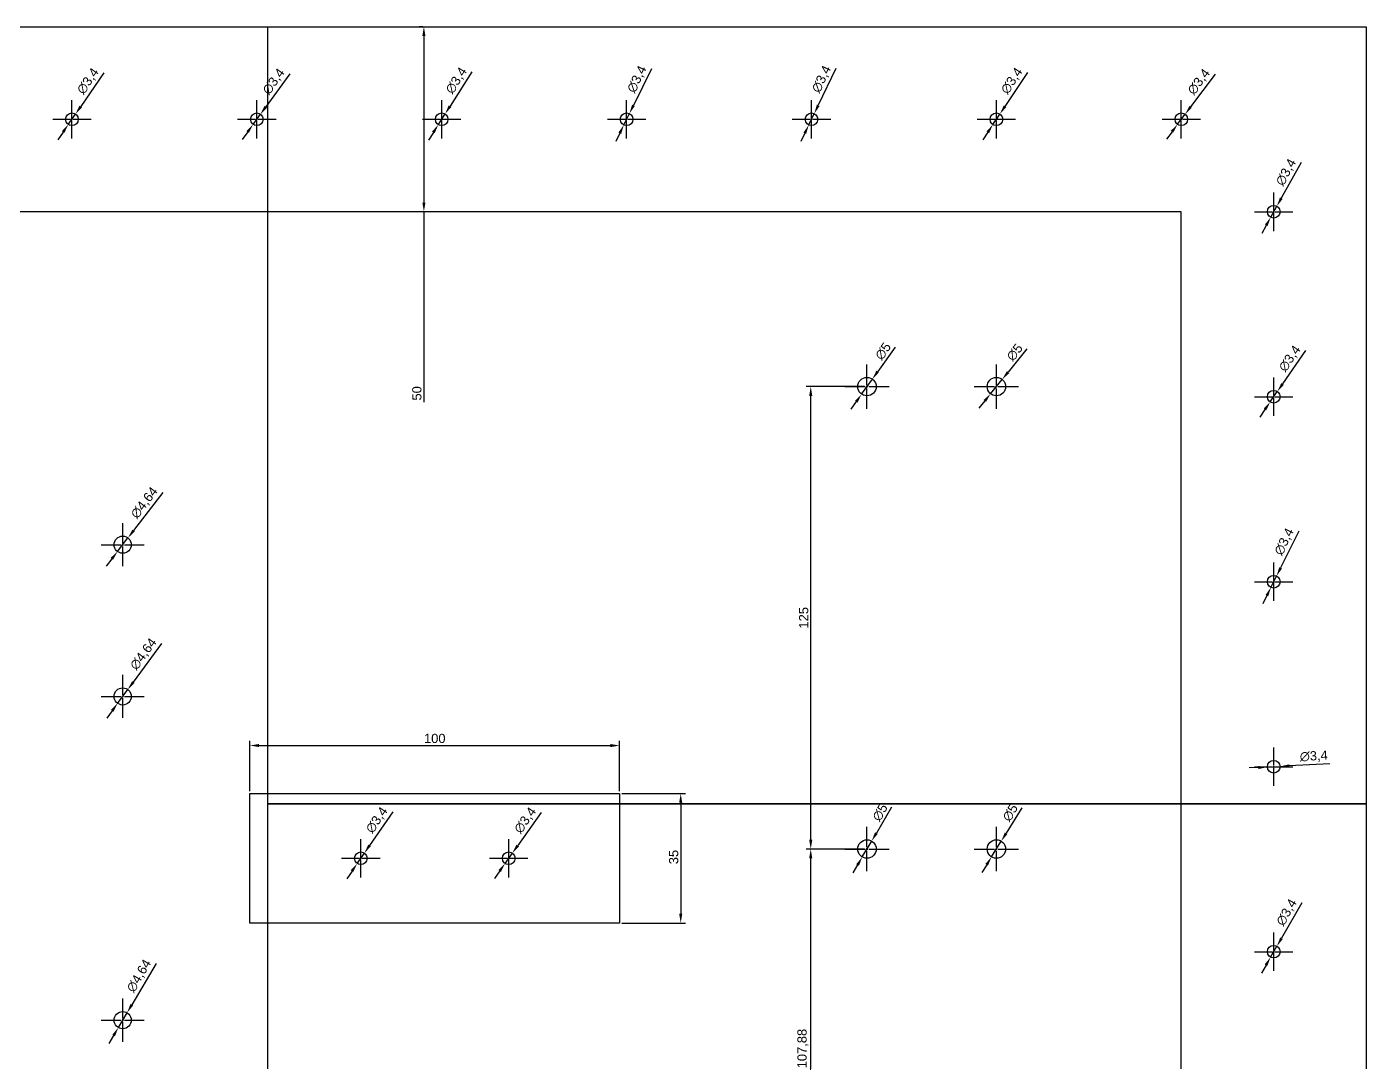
# Model space of a CAD drawing. Header units: millimetres. Extents: x 128 to 1356, y 141 to 981.
# Drawn here: x 465.8 to 828, y 700.7 to 980.5 of the extents above; entities that cross this region are included whole.
import ezdxf

# ---------------------------------------------------------------- set-up
doc = ezdxf.new("R2010")
doc.units = ezdxf.units.MM
doc.linetypes.add('CENTER2', pattern=[28.575, 19.05, -3.175, 3.175, -3.175])
doc.styles.get("Standard").update_dxf_attribs({"font": 'arial.ttf'})
doc.dimstyles.new('ISO-25', dxfattribs={"dimtxt": 2.5, "dimasz": 2.5, "dimexe": 1.25, "dimexo": 0.625, "dimtad": 1, "dimtxsty": 'Standard', "dimcen": 2.5, "dimadec": 0, "dimazin": 0, "dimtfac": 1, "dimtmove": 0, "dimatfit": 3, "dimfxl": 1, "dimarcsym": 0})

# ---------------------------------------------------------------- blocks, each defined once
blk = doc.blocks.new('*D11')
at = {"color": 0, "lineweight": -2, "transparency": 16777216}
for p, q in [((526.09, 773.91), (526.09, 787.51)), ((528.59, 786.26), (623.59, 786.26)), ((626.09, 773.91), (626.09, 787.51))]:
    blk.add_line(p, q, dxfattribs=at)
at = {"color": 0, "transparency": 16777216}
for points in [[(528.59, 786.67), (528.59, 785.84), (526.09, 786.26)], [(623.59, 786.67), (623.59, 785.84), (626.09, 786.26)]]:
    blk.add_solid(points, dxfattribs=at)
at = {"layer": 'Defpoints', "color": 0, "transparency": 16777216}
for p in [(626.09, 786.26), (526.09, 773.28), (626.09, 773.28)]:
    blk.add_point(p, dxfattribs=at)
at = {"color": 0, "transparency": 16777216, "insert": (576.09, 788.16), "char_height": 2.5, "attachment_point": 5}
blk.add_mtext('100', dxfattribs=at)
blk = doc.blocks.new('*D12')
at = {"color": 0, "lineweight": -2, "transparency": 16777216}
for p, q in [((626.71, 773.28), (643.85, 773.28)), ((642.6, 770.78), (642.6, 740.78)), ((626.71, 738.28), (643.85, 738.28))]:
    blk.add_line(p, q, dxfattribs=at)
at = {"color": 0, "transparency": 16777216}
for points in [[(642.18, 770.78), (643.02, 770.78), (642.6, 773.28)], [(642.18, 740.78), (643.02, 740.78), (642.6, 738.28)]]:
    blk.add_solid(points, dxfattribs=at)
at = {"layer": 'Defpoints', "color": 0, "transparency": 16777216}
for p in [(626.09, 773.28), (626.09, 738.28), (642.6, 738.28)]:
    blk.add_point(p, dxfattribs=at)
at = {"color": 0, "transparency": 16777216, "insert": (640.7, 756.11), "char_height": 2.5, "attachment_point": 5, "rotation": 90}
blk.add_mtext('35', dxfattribs=at)
blk = doc.blocks.new('*D33')
at = {"color": 0, "lineweight": -2, "transparency": 16777216}
for p, q in [((564.71, 768.31), (558.47, 759.24)), ((555.12, 754.38), (557.05, 757.18)), ((553.71, 752.32), (552.29, 750.26))]:
    blk.add_line(p, q, dxfattribs=at)
at = {"color": 0, "transparency": 16777216}
for points in [[(558.13, 759.48), (558.81, 759.01), (557.05, 757.18)], [(553.36, 752.56), (554.05, 752.09), (555.12, 754.38)]]:
    blk.add_solid(points, dxfattribs=at)
at = {"layer": 'Defpoints', "color": 0, "transparency": 16777216}
for p in [(557.05, 757.18), (555.12, 754.38)]:
    blk.add_point(p, dxfattribs=at)
at = {"color": 0, "transparency": 16777216, "insert": (560.51, 766.04), "char_height": 2.5, "attachment_point": 5, "rotation": 55.4563}
blk.add_mtext('∅3,4', dxfattribs=at)
blk = doc.blocks.new('*D34')
at = {"color": 0, "lineweight": -2, "transparency": 16777216}
for p, q in [((604.89, 768.19), (598.52, 759.21)), ((595.1, 754.4), (597.07, 757.17)), ((593.66, 752.36), (592.21, 750.32))]:
    blk.add_line(p, q, dxfattribs=at)
at = {"color": 0, "transparency": 16777216}
for points in [[(598.18, 759.45), (598.86, 758.97), (597.07, 757.17)], [(593.32, 752.6), (594, 752.11), (595.1, 754.4)]]:
    blk.add_solid(points, dxfattribs=at)
at = {"layer": 'Defpoints', "color": 0, "transparency": 16777216}
for p in [(597.07, 757.17), (595.1, 754.4)]:
    blk.add_point(p, dxfattribs=at)
at = {"color": 0, "transparency": 16777216, "insert": (600.66, 765.97), "char_height": 2.5, "attachment_point": 5, "rotation": 54.6573}
blk.add_mtext('∅3,4', dxfattribs=at)
blk = doc.blocks.new('*D57')
at = {"color": 0, "lineweight": -2, "transparency": 16777216}
for p, q in [((502.55, 854.61), (494.65, 844.35)), ((490.29, 838.69), (493.12, 842.37)), ((488.77, 836.71), (487.24, 834.73))]:
    blk.add_line(p, q, dxfattribs=at)
at = {"color": 0, "transparency": 16777216}
for points in [[(494.32, 844.6), (494.98, 844.1), (493.12, 842.37)], [(488.44, 836.97), (489.1, 836.46), (490.29, 838.69)]]:
    blk.add_solid(points, dxfattribs=at)
at = {"layer": 'Defpoints', "color": 0, "transparency": 16777216}
for p in [(493.12, 842.37), (490.29, 838.69)]:
    blk.add_point(p, dxfattribs=at)
at = {"color": 0, "transparency": 16777216, "insert": (497.65, 851.8), "char_height": 2.5, "attachment_point": 5, "rotation": 52.3948}
blk.add_mtext('∅4,64', dxfattribs=at)
blk = doc.blocks.new('*D59')
at = {"color": 0, "lineweight": -2, "transparency": 16777216}
for p, q in [((502.24, 813.85), (494.56, 803.41)), ((490.33, 797.66), (493.08, 801.4)), ((488.85, 795.65), (487.37, 793.64))]:
    blk.add_line(p, q, dxfattribs=at)
at = {"color": 0, "transparency": 16777216}
for points in [[(494.23, 803.66), (494.9, 803.17), (493.08, 801.4)], [(488.51, 795.9), (489.19, 795.4), (490.33, 797.66)]]:
    blk.add_solid(points, dxfattribs=at)
at = {"layer": 'Defpoints', "color": 0, "transparency": 16777216}
for p in [(493.08, 801.4), (490.33, 797.66)]:
    blk.add_point(p, dxfattribs=at)
at = {"color": 0, "transparency": 16777216, "insert": (497.4, 810.92), "char_height": 2.5, "attachment_point": 5, "rotation": 53.6477}
blk.add_mtext('∅4,64', dxfattribs=at)
blk = doc.blocks.new('*D61')
at = {"color": 0, "lineweight": -2, "transparency": 16777216}
for p, q in [((500.75, 727.33), (494.16, 716.18)), ((490.53, 710.03), (492.89, 714.03)), ((489.25, 707.88), (487.98, 705.73))]:
    blk.add_line(p, q, dxfattribs=at)
at = {"color": 0, "transparency": 16777216}
for points in [[(493.8, 716.39), (494.52, 715.97), (492.89, 714.03)], [(488.9, 708.09), (489.61, 707.67), (490.53, 710.03)]]:
    blk.add_solid(points, dxfattribs=at)
at = {"layer": 'Defpoints', "color": 0, "transparency": 16777216}
for p in [(492.89, 714.03), (490.53, 710.03)]:
    blk.add_point(p, dxfattribs=at)
at = {"color": 0, "transparency": 16777216, "insert": (496.22, 723.94), "char_height": 2.5, "attachment_point": 5, "rotation": 59.4145}
blk.add_mtext('∅4,64', dxfattribs=at)
blk = doc.blocks.new('*D79')
at = {"color": 0, "lineweight": -2, "transparency": 16777216}
for p, q in [((700.57, 893.98), (695.86, 887.36)), ((691.52, 881.24), (694.42, 885.32)), ((690.07, 879.21), (688.62, 877.17))]:
    blk.add_line(p, q, dxfattribs=at)
at = {"color": 0, "transparency": 16777216}
for points in [[(695.52, 887.6), (696.2, 887.12), (694.42, 885.32)], [(689.73, 879.45), (690.41, 878.96), (691.52, 881.24)]]:
    blk.add_solid(points, dxfattribs=at)
at = {"layer": 'Defpoints', "color": 0, "transparency": 16777216}
for p in [(694.42, 885.32), (691.52, 881.24)]:
    blk.add_point(p, dxfattribs=at)
at = {"color": 0, "transparency": 16777216, "insert": (697.33, 892.83), "char_height": 2.5, "attachment_point": 5, "rotation": 54.6066}
blk.add_mtext('∅5', dxfattribs=at)
blk = doc.blocks.new('*D80')
at = {"color": 0, "lineweight": -2, "transparency": 16777216}
for p, q in [((736.23, 893.49), (731.11, 887.17)), ((726.39, 881.34), (729.54, 885.23)), ((724.82, 879.4), (723.25, 877.45))]:
    blk.add_line(p, q, dxfattribs=at)
at = {"color": 0, "transparency": 16777216}
for points in [[(730.79, 887.43), (731.44, 886.91), (729.54, 885.23)], [(724.5, 879.66), (725.15, 879.13), (726.39, 881.34)]]:
    blk.add_solid(points, dxfattribs=at)
at = {"layer": 'Defpoints', "color": 0, "transparency": 16777216}
for p in [(729.54, 885.23), (726.39, 881.34)]:
    blk.add_point(p, dxfattribs=at)
at = {"color": 0, "transparency": 16777216, "insert": (732.92, 892.54), "char_height": 2.5, "attachment_point": 5, "rotation": 51.018}
blk.add_mtext('∅5', dxfattribs=at)
blk = doc.blocks.new('*D81')
at = {"color": 0, "lineweight": -2, "transparency": 16777216}
for p, q in [((699.64, 769.59), (695.51, 762.59)), ((691.7, 756.13), (694.24, 760.44)), ((690.43, 753.98), (689.16, 751.82))]:
    blk.add_line(p, q, dxfattribs=at)
at = {"color": 0, "transparency": 16777216}
for points in [[(695.15, 762.8), (695.87, 762.38), (694.24, 760.44)], [(690.07, 754.19), (690.79, 753.76), (691.7, 756.13)]]:
    blk.add_solid(points, dxfattribs=at)
at = {"layer": 'Defpoints', "color": 0, "transparency": 16777216}
for p in [(694.24, 760.44), (691.7, 756.13)]:
    blk.add_point(p, dxfattribs=at)
at = {"color": 0, "transparency": 16777216, "insert": (696.51, 768.17), "char_height": 2.5, "attachment_point": 5, "rotation": 59.469}
blk.add_mtext('∅5', dxfattribs=at)
blk = doc.blocks.new('*D82')
at = {"color": 0, "lineweight": -2, "transparency": 16777216}
for p, q in [((734.87, 769.45), (730.6, 762.54)), ((726.65, 756.16), (729.28, 760.41)), ((725.34, 754.03), (724.02, 751.9))]:
    blk.add_line(p, q, dxfattribs=at)
at = {"color": 0, "transparency": 16777216}
for points in [[(730.24, 762.75), (730.95, 762.32), (729.28, 760.41)], [(724.98, 754.25), (725.69, 753.81), (726.65, 756.16)]]:
    blk.add_solid(points, dxfattribs=at)
at = {"layer": 'Defpoints', "color": 0, "transparency": 16777216}
for p in [(729.28, 760.41), (726.65, 756.16)]:
    blk.add_point(p, dxfattribs=at)
at = {"color": 0, "transparency": 16777216, "insert": (731.71, 768.09), "char_height": 2.5, "attachment_point": 5, "rotation": 58.2855}
blk.add_mtext('∅5', dxfattribs=at)
blk = doc.blocks.new('*D85')
at = {"color": 0, "lineweight": -2, "transparency": 16777216}
for p, q in [((692.34, 883.28), (676.51, 883.28)), ((677.76, 760.78), (677.76, 880.78)), ((692.34, 758.28), (676.51, 758.28))]:
    blk.add_line(p, q, dxfattribs=at)
at = {"color": 0, "transparency": 16777216}
for points in [[(677.34, 880.78), (678.18, 880.78), (677.76, 883.28)], [(677.34, 760.78), (678.18, 760.78), (677.76, 758.28)]]:
    blk.add_solid(points, dxfattribs=at)
at = {"layer": 'Defpoints', "color": 0, "transparency": 16777216}
for p in [(677.76, 883.28), (692.97, 883.28), (692.97, 758.28)]:
    blk.add_point(p, dxfattribs=at)
at = {"color": 0, "transparency": 16777216, "insert": (675.86, 820.78), "char_height": 2.5, "attachment_point": 5, "rotation": 90}
blk.add_mtext('125', dxfattribs=at)
blk = doc.blocks.new('*D86')
at = {"color": 0, "lineweight": -2, "transparency": 16777216}
for p, q in [((689.34, 758.28), (676.51, 758.28)), ((677.76, 652.9), (677.76, 755.78)), ((689.34, 650.4), (676.51, 650.4))]:
    blk.add_line(p, q, dxfattribs=at)
at = {"color": 0, "transparency": 16777216}
for points in [[(677.34, 755.78), (678.17, 755.78), (677.76, 758.28)], [(677.34, 652.9), (678.17, 652.9), (677.76, 650.4)]]:
    blk.add_solid(points, dxfattribs=at)
at = {"layer": 'Defpoints', "color": 0, "transparency": 16777216}
for p in [(677.76, 758.28), (689.97, 758.28), (689.97, 650.4)]:
    blk.add_point(p, dxfattribs=at)
at = {"color": 0, "transparency": 16777216, "insert": (675.63, 704.34), "char_height": 2.5, "width": 13.9543, "attachment_point": 5, "rotation": 90}
blk.add_mtext('107,88', dxfattribs=at)
blk = doc.blocks.new('*D93')
at = {"color": 0, "lineweight": -2, "transparency": 16777216}
for p, q in [((572.84, 980.53), (571.9, 980.53)), ((573.15, 978.03), (573.15, 933.03)), ((572.84, 930.53), (571.9, 930.53)), ((573.15, 930.53), (573.15, 879.04))]:
    blk.add_line(p, q, dxfattribs=at)
at = {"color": 0, "transparency": 16777216}
for points in [[(572.73, 978.03), (573.57, 978.03), (573.15, 980.53)], [(572.73, 933.03), (573.57, 933.03), (573.15, 930.53)]]:
    blk.add_solid(points, dxfattribs=at)
at = {"layer": 'Defpoints', "color": 0, "transparency": 16777216}
for p in [(573.47, 980.53), (573.15, 930.53), (573.47, 930.53)]:
    blk.add_point(p, dxfattribs=at)
at = {"color": 0, "transparency": 16777216, "insert": (571.25, 881.45), "char_height": 2.5, "attachment_point": 5, "rotation": 90}
blk.add_mtext('50', dxfattribs=at)
blk = doc.blocks.new('*D115')
at = {"color": 0, "lineweight": -2, "transparency": 16777216}
for p, q in [((810.35, 943.83), (805.01, 934.2)), ((802.14, 929.05), (803.79, 932.02)), ((800.93, 926.86), (799.71, 924.67))]:
    blk.add_line(p, q, dxfattribs=at)
at = {"color": 0, "transparency": 16777216}
for points in [[(804.64, 934.41), (805.37, 934), (803.79, 932.02)], [(800.56, 927.06), (801.29, 926.66), (802.14, 929.05)]]:
    blk.add_solid(points, dxfattribs=at)
at = {"layer": 'Defpoints', "color": 0, "transparency": 16777216}
for p in [(803.79, 932.02), (802.14, 929.05)]:
    blk.add_point(p, dxfattribs=at)
at = {"color": 0, "transparency": 16777216, "insert": (806.39, 941.16), "char_height": 2.5, "attachment_point": 5, "rotation": 60.958}
blk.add_mtext('∅3,4', dxfattribs=at)
blk = doc.blocks.new('*D116')
at = {"color": 0, "lineweight": -2, "transparency": 16777216}
for p, q in [((811.59, 893.06), (805.35, 883.99)), ((802, 879.13), (803.93, 881.93)), ((800.59, 877.07), (799.17, 875.01))]:
    blk.add_line(p, q, dxfattribs=at)
at = {"color": 0, "transparency": 16777216}
for points in [[(805.01, 884.23), (805.69, 883.76), (803.93, 881.93)], [(800.24, 877.31), (800.93, 876.84), (802, 879.13)]]:
    blk.add_solid(points, dxfattribs=at)
at = {"layer": 'Defpoints', "color": 0, "transparency": 16777216}
for p in [(803.93, 881.93), (802, 879.13)]:
    blk.add_point(p, dxfattribs=at)
at = {"color": 0, "transparency": 16777216, "insert": (807.39, 890.79), "char_height": 2.5, "attachment_point": 5, "rotation": 55.4593}
blk.add_mtext('∅3,4', dxfattribs=at)
blk = doc.blocks.new('*D117')
at = {"color": 0, "lineweight": -2, "transparency": 16777216}
for p, q in [((809.72, 844.16), (804.83, 834.29)), ((802.21, 829.01), (803.72, 832.06)), ((801.1, 826.77), (799.99, 824.53))]:
    blk.add_line(p, q, dxfattribs=at)
at = {"color": 0, "transparency": 16777216}
for points in [[(804.46, 834.48), (805.21, 834.11), (803.72, 832.06)], [(800.73, 826.95), (801.47, 826.58), (802.21, 829.01)]]:
    blk.add_solid(points, dxfattribs=at)
at = {"layer": 'Defpoints', "color": 0, "transparency": 16777216}
for p in [(803.72, 832.06), (802.21, 829.01)]:
    blk.add_point(p, dxfattribs=at)
at = {"color": 0, "transparency": 16777216, "insert": (805.89, 841.31), "char_height": 2.5, "attachment_point": 5, "rotation": 63.6276}
blk.add_mtext('∅3,4', dxfattribs=at)
blk = doc.blocks.new('*D118')
at = {"color": 0, "lineweight": -2, "transparency": 16777216}
for p, q in [((798.77, 780.32), (796.28, 780.19)), ((801.27, 780.44), (804.66, 780.62)), ((818.16, 781.32), (807.16, 780.75))]:
    blk.add_line(p, q, dxfattribs=at)
at = {"color": 0, "transparency": 16777216}
for points in [[(798.75, 780.73), (798.79, 779.9), (801.27, 780.44)], [(807.14, 781.16), (807.18, 780.33), (804.66, 780.62)]]:
    blk.add_solid(points, dxfattribs=at)
at = {"layer": 'Defpoints', "color": 0, "transparency": 16777216}
for p in [(801.27, 780.44), (804.66, 780.62)]:
    blk.add_point(p, dxfattribs=at)
at = {"color": 0, "transparency": 16777216, "insert": (813.8, 783.26), "char_height": 2.5, "attachment_point": 5, "rotation": 2.9527}
blk.add_mtext('∅3,4', dxfattribs=at)
blk = doc.blocks.new('*D119')
at = {"color": 0, "lineweight": -2, "transparency": 16777216}
for p, q in [((810.57, 743.71), (805.07, 734.17)), ((802.12, 729.06), (803.82, 732)), ((800.87, 726.89), (799.62, 724.73))]:
    blk.add_line(p, q, dxfattribs=at)
at = {"color": 0, "transparency": 16777216}
for points in [[(804.71, 734.38), (805.43, 733.96), (803.82, 732)], [(800.51, 727.1), (801.23, 726.69), (802.12, 729.06)]]:
    blk.add_solid(points, dxfattribs=at)
at = {"layer": 'Defpoints', "color": 0, "transparency": 16777216}
for p in [(803.82, 732), (802.12, 729.06)]:
    blk.add_point(p, dxfattribs=at)
at = {"color": 0, "transparency": 16777216, "insert": (806.56, 741.1), "char_height": 2.5, "attachment_point": 5, "rotation": 60.0127}
blk.add_mtext('∅3,4', dxfattribs=at)
blk = doc.blocks.new('*D132')
at = {"color": 0, "lineweight": -2, "transparency": 16777216}
for p, q in [((486.6, 968.06), (480.35, 958.99)), ((477, 954.13), (478.93, 956.93)), ((475.58, 952.07), (474.17, 950.01))]:
    blk.add_line(p, q, dxfattribs=at)
at = {"color": 0, "transparency": 16777216}
for points in [[(480.01, 959.23), (480.69, 958.75), (478.93, 956.93)], [(475.24, 952.31), (475.93, 951.84), (477, 954.13)]]:
    blk.add_solid(points, dxfattribs=at)
at = {"layer": 'Defpoints', "color": 0, "transparency": 16777216}
for p in [(478.93, 956.93), (477, 954.13)]:
    blk.add_point(p, dxfattribs=at)
at = {"color": 0, "transparency": 16777216, "insert": (482.4, 965.78), "char_height": 2.5, "attachment_point": 5, "rotation": 55.4377}
blk.add_mtext('∅3,4', dxfattribs=at)
blk = doc.blocks.new('*D133')
at = {"color": 0, "lineweight": -2, "transparency": 16777216}
for p, q in [((536.88, 967.86), (530.43, 958.94)), ((526.97, 954.15), (528.96, 956.91)), ((525.51, 952.13), (524.04, 950.1))]:
    blk.add_line(p, q, dxfattribs=at)
at = {"color": 0, "transparency": 16777216}
for points in [[(530.09, 959.18), (530.76, 958.69), (528.96, 956.91)], [(525.17, 952.37), (525.84, 951.88), (526.97, 954.15)]]:
    blk.add_solid(points, dxfattribs=at)
at = {"layer": 'Defpoints', "color": 0, "transparency": 16777216}
for p in [(528.96, 956.91), (526.97, 954.15)]:
    blk.add_point(p, dxfattribs=at)
at = {"color": 0, "transparency": 16777216, "insert": (532.63, 965.68), "char_height": 2.5, "attachment_point": 5, "rotation": 54.1468}
blk.add_mtext('∅3,4', dxfattribs=at)
blk = doc.blocks.new('*D134')
at = {"color": 0, "lineweight": -2, "transparency": 16777216}
for p, q in [((586.13, 968.37), (580.22, 959.08)), ((577.06, 954.1), (578.88, 956.97)), ((575.71, 951.99), (574.37, 949.88))]:
    blk.add_line(p, q, dxfattribs=at)
at = {"color": 0, "transparency": 16777216}
for points in [[(579.87, 959.3), (580.57, 958.85), (578.88, 956.97)], [(575.36, 952.21), (576.07, 951.76), (577.06, 954.1)]]:
    blk.add_solid(points, dxfattribs=at)
at = {"layer": 'Defpoints', "color": 0, "transparency": 16777216}
for p in [(578.88, 956.97), (577.06, 954.1)]:
    blk.add_point(p, dxfattribs=at)
at = {"color": 0, "transparency": 16777216, "insert": (582.02, 965.94), "char_height": 2.5, "attachment_point": 5, "rotation": 57.5498}
blk.add_mtext('∅3,4', dxfattribs=at)
blk = doc.blocks.new('*D135')
at = {"color": 0, "lineweight": -2, "transparency": 16777216}
for p, q in [((634.68, 969.18), (629.82, 959.3)), ((627.22, 954.01), (628.72, 957.06)), ((626.11, 951.76), (625.01, 949.52))]:
    blk.add_line(p, q, dxfattribs=at)
at = {"color": 0, "transparency": 16777216}
for points in [[(629.45, 959.48), (630.19, 959.12), (628.72, 957.06)], [(625.74, 951.95), (626.49, 951.58), (627.22, 954.01)]]:
    blk.add_solid(points, dxfattribs=at)
at = {"layer": 'Defpoints', "color": 0, "transparency": 16777216}
for p in [(628.72, 957.06), (627.22, 954.01)]:
    blk.add_point(p, dxfattribs=at)
at = {"color": 0, "transparency": 16777216, "insert": (630.86, 966.32), "char_height": 2.5, "attachment_point": 5, "rotation": 63.815}
blk.add_mtext('∅3,4', dxfattribs=at)
blk = doc.blocks.new('*D136')
at = {"color": 0, "lineweight": -2, "transparency": 16777216}
for p, q in [((684.58, 969.23), (679.79, 959.31)), ((677.23, 954), (678.71, 957.06)), ((676.14, 951.75), (675.06, 949.5))]:
    blk.add_line(p, q, dxfattribs=at)
at = {"color": 0, "transparency": 16777216}
for points in [[(679.42, 959.5), (680.17, 959.13), (678.71, 957.06)], [(675.77, 951.93), (676.52, 951.57), (677.23, 954)]]:
    blk.add_solid(points, dxfattribs=at)
at = {"layer": 'Defpoints', "color": 0, "transparency": 16777216}
for p in [(678.71, 957.06), (677.23, 954)]:
    blk.add_point(p, dxfattribs=at)
at = {"color": 0, "transparency": 16777216, "insert": (680.78, 966.34), "char_height": 2.5, "attachment_point": 5, "rotation": 64.2386}
blk.add_mtext('∅3,4', dxfattribs=at)
blk = doc.blocks.new('*D137')
at = {"color": 0, "lineweight": -2, "transparency": 16777216}
for p, q in [((736.38, 968.2), (730.29, 959.03)), ((727.03, 954.12), (728.91, 956.95)), ((725.64, 952.03), (724.26, 949.95))]:
    blk.add_line(p, q, dxfattribs=at)
at = {"color": 0, "transparency": 16777216}
for points in [[(729.94, 959.26), (730.64, 958.8), (728.91, 956.95)], [(725.3, 952.26), (725.99, 951.8), (727.03, 954.12)]]:
    blk.add_solid(points, dxfattribs=at)
at = {"layer": 'Defpoints', "color": 0, "transparency": 16777216}
for p in [(728.91, 956.95), (727.03, 954.12)]:
    blk.add_point(p, dxfattribs=at)
at = {"color": 0, "transparency": 16777216, "insert": (732.22, 965.86), "char_height": 2.5, "attachment_point": 5, "rotation": 56.4007}
blk.add_mtext('∅3,4', dxfattribs=at)
blk = doc.blocks.new('*D138')
at = {"color": 0, "lineweight": -2, "transparency": 16777216}
for p, q in [((787.09, 967.71), (780.49, 958.89)), ((776.95, 954.17), (778.99, 956.89)), ((775.45, 952.17), (773.95, 950.17))]:
    blk.add_line(p, q, dxfattribs=at)
at = {"color": 0, "transparency": 16777216}
for points in [[(780.15, 959.14), (780.82, 958.64), (778.99, 956.89)], [(775.12, 952.42), (775.78, 951.92), (776.95, 954.17)]]:
    blk.add_solid(points, dxfattribs=at)
at = {"layer": 'Defpoints', "color": 0, "transparency": 16777216}
for p in [(778.99, 956.89), (776.95, 954.17)]:
    blk.add_point(p, dxfattribs=at)
at = {"color": 0, "transparency": 16777216, "insert": (782.8, 965.6), "char_height": 2.5, "attachment_point": 5, "rotation": 53.1651}
blk.add_mtext('∅3,4', dxfattribs=at)
blk = doc.blocks.new('*U159')
at = {"color": 0, "linetype": 'CENTER2', "transparency": 16777216}
for p, q in [((0, 0.34), (0, 5.2)), ((-5.2, 0), (-0.34, 0)), ((0.34, 0), (5.2, 0)), ((0, -5.2), (0, -0.34))]:
    blk.add_line(p, q, dxfattribs=at)
at = {"color": 0, "linetype": 'Continuous', "transparency": 16777216}
for p, q in [((-0.17, 0), (0.17, 0)), ((0, -0.17), (0, 0.17))]:
    blk.add_line(p, q, dxfattribs=at)
blk = doc.blocks.new('*U160')
at = {"color": 0, "linetype": 'CENTER2', "transparency": 16777216}
for p, q in [((0, 0.34), (0, 5.2)), ((-5.2, 0), (-0.34, 0)), ((0.34, 0), (5.2, 0)), ((0, -5.2), (0, -0.34))]:
    blk.add_line(p, q, dxfattribs=at)
at = {"color": 0, "linetype": 'Continuous', "transparency": 16777216}
for p, q in [((-0.17, 0), (0.17, 0)), ((0, -0.17), (0, 0.17))]:
    blk.add_line(p, q, dxfattribs=at)
blk = doc.blocks.new('*U161')
at = {"color": 0, "linetype": 'CENTER2', "transparency": 16777216}
for p, q in [((0, 0.34), (0, 5.2)), ((-5.2, 0), (-0.34, 0)), ((0.34, 0), (5.2, 0)), ((0, -5.2), (0, -0.34))]:
    blk.add_line(p, q, dxfattribs=at)
at = {"color": 0, "linetype": 'Continuous', "transparency": 16777216}
for p, q in [((-0.17, 0), (0.17, 0)), ((0, -0.17), (0, 0.17))]:
    blk.add_line(p, q, dxfattribs=at)
blk = doc.blocks.new('*U162')
at = {"color": 0, "linetype": 'CENTER2', "transparency": 16777216}
for p, q in [((0, 0.34), (0, 5.2)), ((-5.2, 0), (-0.34, 0)), ((0.34, 0), (5.2, 0)), ((0, -5.2), (0, -0.34))]:
    blk.add_line(p, q, dxfattribs=at)
at = {"color": 0, "linetype": 'Continuous', "transparency": 16777216}
for p, q in [((-0.17, 0), (0.17, 0)), ((0, -0.17), (0, 0.17))]:
    blk.add_line(p, q, dxfattribs=at)
blk = doc.blocks.new('*U163')
at = {"color": 0, "linetype": 'CENTER2', "transparency": 16777216}
for p, q in [((0, 0.34), (0, 5.2)), ((-5.2, 0), (-0.34, 0)), ((0.34, 0), (5.2, 0)), ((0, -5.2), (0, -0.34))]:
    blk.add_line(p, q, dxfattribs=at)
at = {"color": 0, "linetype": 'Continuous', "transparency": 16777216}
for p, q in [((-0.17, 0), (0.17, 0)), ((0, -0.17), (0, 0.17))]:
    blk.add_line(p, q, dxfattribs=at)
blk = doc.blocks.new('*U164')
at = {"color": 0, "linetype": 'CENTER2', "transparency": 16777216}
for p, q in [((0, 0.5), (0, 6)), ((-6, 0), (-0.5, 0)), ((0.5, 0), (6, 0)), ((0, -6), (0, -0.5))]:
    blk.add_line(p, q, dxfattribs=at)
at = {"color": 0, "linetype": 'Continuous', "transparency": 16777216}
for p, q in [((-0.25, 0), (0.25, 0)), ((0, -0.25), (0, 0.25))]:
    blk.add_line(p, q, dxfattribs=at)
blk = doc.blocks.new('*U165')
at = {"color": 0, "linetype": 'CENTER2', "transparency": 16777216}
for p, q in [((0, 0.5), (0, 6)), ((-6, 0), (-0.5, 0)), ((0.5, 0), (6, 0)), ((0, -6), (0, -0.5))]:
    blk.add_line(p, q, dxfattribs=at)
at = {"color": 0, "linetype": 'Continuous', "transparency": 16777216}
for p, q in [((-0.25, 0), (0.25, 0)), ((0, -0.25), (0, 0.25))]:
    blk.add_line(p, q, dxfattribs=at)
blk = doc.blocks.new('*U166')
at = {"color": 0, "linetype": 'CENTER2', "transparency": 16777216}
for p, q in [((0, 0.34), (0, 5.2)), ((-5.2, 0), (-0.34, 0)), ((0.34, 0), (5.2, 0)), ((0, -5.2), (0, -0.34))]:
    blk.add_line(p, q, dxfattribs=at)
at = {"color": 0, "linetype": 'Continuous', "transparency": 16777216}
for p, q in [((-0.17, 0), (0.17, 0)), ((0, -0.17), (0, 0.17))]:
    blk.add_line(p, q, dxfattribs=at)
blk = doc.blocks.new('*U167')
at = {"color": 0, "linetype": 'CENTER2', "transparency": 16777216}
for p, q in [((0, 0.34), (0, 5.2)), ((-5.2, 0), (-0.34, 0)), ((0.34, 0), (5.2, 0)), ((0, -5.2), (0, -0.34))]:
    blk.add_line(p, q, dxfattribs=at)
at = {"color": 0, "linetype": 'Continuous', "transparency": 16777216}
for p, q in [((-0.17, 0), (0.17, 0)), ((0, -0.17), (0, 0.17))]:
    blk.add_line(p, q, dxfattribs=at)
blk = doc.blocks.new('*U168')
at = {"color": 0, "linetype": 'CENTER2', "transparency": 16777216}
for p, q in [((0, 0.34), (0, 5.2)), ((-5.2, 0), (-0.34, 0)), ((0.34, 0), (5.2, 0)), ((0, -5.2), (0, -0.34))]:
    blk.add_line(p, q, dxfattribs=at)
at = {"color": 0, "linetype": 'Continuous', "transparency": 16777216}
for p, q in [((-0.17, 0), (0.17, 0)), ((0, -0.17), (0, 0.17))]:
    blk.add_line(p, q, dxfattribs=at)
blk = doc.blocks.new('*U169')
at = {"color": 0, "linetype": 'CENTER2', "transparency": 16777216}
for p, q in [((0, 0.34), (0, 5.2)), ((-5.2, 0), (-0.34, 0)), ((0.34, 0), (5.2, 0)), ((0, -5.2), (0, -0.34))]:
    blk.add_line(p, q, dxfattribs=at)
at = {"color": 0, "linetype": 'Continuous', "transparency": 16777216}
for p, q in [((-0.17, 0), (0.17, 0)), ((0, -0.17), (0, 0.17))]:
    blk.add_line(p, q, dxfattribs=at)
blk = doc.blocks.new('*U170')
at = {"color": 0, "linetype": 'CENTER2', "transparency": 16777216}
for p, q in [((0, 0.34), (0, 5.2)), ((-5.2, 0), (-0.34, 0)), ((0.34, 0), (5.2, 0)), ((0, -5.2), (0, -0.34))]:
    blk.add_line(p, q, dxfattribs=at)
at = {"color": 0, "linetype": 'Continuous', "transparency": 16777216}
for p, q in [((-0.17, 0), (0.17, 0)), ((0, -0.17), (0, 0.17))]:
    blk.add_line(p, q, dxfattribs=at)
blk = doc.blocks.new('*U171')
at = {"color": 0, "linetype": 'CENTER2', "transparency": 16777216}
for p, q in [((0, 0.34), (0, 5.2)), ((-5.2, 0), (-0.34, 0)), ((0.34, 0), (5.2, 0)), ((0, -5.2), (0, -0.34))]:
    blk.add_line(p, q, dxfattribs=at)
at = {"color": 0, "linetype": 'Continuous', "transparency": 16777216}
for p, q in [((-0.17, 0), (0.17, 0)), ((0, -0.17), (0, 0.17))]:
    blk.add_line(p, q, dxfattribs=at)
blk = doc.blocks.new('*U172')
at = {"color": 0, "linetype": 'CENTER2', "transparency": 16777216}
for p, q in [((0, 0.34), (0, 5.2)), ((-5.2, 0), (-0.34, 0)), ((0.34, 0), (5.2, 0)), ((0, -5.2), (0, -0.34))]:
    blk.add_line(p, q, dxfattribs=at)
at = {"color": 0, "linetype": 'Continuous', "transparency": 16777216}
for p, q in [((-0.17, 0), (0.17, 0)), ((0, -0.17), (0, 0.17))]:
    blk.add_line(p, q, dxfattribs=at)
blk = doc.blocks.new('*U173')
at = {"color": 0, "linetype": 'CENTER2', "transparency": 16777216}
for p, q in [((0, 0.5), (0, 6)), ((-6, 0), (-0.5, 0)), ((0.5, 0), (6, 0)), ((0, -6), (0, -0.5))]:
    blk.add_line(p, q, dxfattribs=at)
at = {"color": 0, "linetype": 'Continuous', "transparency": 16777216}
for p, q in [((-0.25, 0), (0.25, 0)), ((0, -0.25), (0, 0.25))]:
    blk.add_line(p, q, dxfattribs=at)
blk = doc.blocks.new('*U174')
at = {"color": 0, "linetype": 'CENTER2', "transparency": 16777216}
for p, q in [((0, 0.5), (0, 6)), ((-6, 0), (-0.5, 0)), ((0.5, 0), (6, 0)), ((0, -6), (0, -0.5))]:
    blk.add_line(p, q, dxfattribs=at)
at = {"color": 0, "linetype": 'Continuous', "transparency": 16777216}
for p, q in [((-0.25, 0), (0.25, 0)), ((0, -0.25), (0, 0.25))]:
    blk.add_line(p, q, dxfattribs=at)
blk = doc.blocks.new('*U253')
at = {"color": 0, "linetype": 'CENTER2', "transparency": 16777216}
for p, q in [((0, 0.464), (0, 5.82)), ((-5.82, 0), (-0.464, 0)), ((0.464, 0), (5.82, 0)), ((0, -5.82), (0, -0.464))]:
    blk.add_line(p, q, dxfattribs=at)
at = {"color": 0, "linetype": 'Continuous', "transparency": 16777216}
for p, q in [((-0.232, 0), (0.232, 0)), ((0, -0.232), (0, 0.232))]:
    blk.add_line(p, q, dxfattribs=at)
blk = doc.blocks.new('*U254')
at = {"color": 0, "linetype": 'CENTER2', "transparency": 16777216}
for p, q in [((0, 0.34), (0, 5.2)), ((-5.2, 0), (-0.34, 0)), ((0.34, 0), (5.2, 0)), ((0, -5.2), (0, -0.34))]:
    blk.add_line(p, q, dxfattribs=at)
at = {"color": 0, "linetype": 'Continuous', "transparency": 16777216}
for p, q in [((-0.17, 0), (0.17, 0)), ((0, -0.17), (0, 0.17))]:
    blk.add_line(p, q, dxfattribs=at)
blk = doc.blocks.new('*U255')
at = {"color": 0, "linetype": 'CENTER2', "transparency": 16777216}
for p, q in [((0, 0.34), (0, 5.2)), ((-5.2, 0), (-0.34, 0)), ((0.34, 0), (5.2, 0)), ((0, -5.2), (0, -0.34))]:
    blk.add_line(p, q, dxfattribs=at)
at = {"color": 0, "linetype": 'Continuous', "transparency": 16777216}
for p, q in [((-0.17, 0), (0.17, 0)), ((0, -0.17), (0, 0.17))]:
    blk.add_line(p, q, dxfattribs=at)
blk = doc.blocks.new('*U256')
at = {"color": 0, "linetype": 'CENTER2', "transparency": 16777216}
for p, q in [((0, 0.464), (0, 5.82)), ((-5.82, 0), (-0.464, 0)), ((0.464, 0), (5.82, 0)), ((0, -5.82), (0, -0.464))]:
    blk.add_line(p, q, dxfattribs=at)
at = {"color": 0, "linetype": 'Continuous', "transparency": 16777216}
for p, q in [((-0.232, 0), (0.232, 0)), ((0, -0.232), (0, 0.232))]:
    blk.add_line(p, q, dxfattribs=at)
blk = doc.blocks.new('*U259')
at = {"color": 0, "linetype": 'CENTER2', "transparency": 16777216}
for p, q in [((0, 0.464), (0, 5.82)), ((-5.82, 0), (-0.464, 0)), ((0.464, 0), (5.82, 0)), ((0, -5.82), (0, -0.464))]:
    blk.add_line(p, q, dxfattribs=at)
at = {"color": 0, "linetype": 'Continuous', "transparency": 16777216}
for p, q in [((-0.232, 0), (0.232, 0)), ((0, -0.232), (0, 0.232))]:
    blk.add_line(p, q, dxfattribs=at)

msp = doc.modelspace()

# ---------------------------------------------------------------- linework, layer by layer
for points in [[(127.967, 980.532), (827.967, 980.532), (827.967, 145.532), (127.967, 145.532)], [(530.967, 980.532), (827.967, 980.532), (827.967, 770.532), (530.967, 770.532)], [(777.967, 930.532), (177.967, 930.532), (177.967, 195.532), (777.967, 195.532)], [(526.088, 773.282), (626.088, 773.282), (626.088, 738.282), (526.088, 738.282)], [(530.967, 770.532), (827.967, 770.532), (827.967, 560.532), (530.967, 560.532)]]:
    msp.add_lwpolyline(points, close=True)
for centre, radius in [((477.967, 955.532), 1.7), ((477.967, 955.532), 1.7), ((527.967, 955.532), 1.7), ((527.967, 955.532), 1.7), ((577.967, 955.532), 1.7), ((577.967, 955.532), 1.7), ((627.967, 955.532), 1.7), ((627.967, 955.532), 1.7), ((677.967, 955.532), 1.7), ((677.967, 955.532), 1.7), ((727.967, 955.532), 1.7), ((727.967, 955.532), 1.7), ((777.967, 955.532), 1.7), ((777.967, 955.532), 1.7), ((802.967, 930.532), 1.7), ((692.967, 883.282), 2.5), ((727.967, 883.282), 2.5), ((802.967, 880.532), 1.7), ((491.707, 840.532), 2.32), ((802.967, 830.532), 1.7), ((491.707, 799.532), 2.32), ((802.967, 780.532), 1.7), ((692.967, 758.282), 2.5), ((727.967, 758.282), 2.5), ((556.088, 755.782), 1.7), ((596.088, 755.782), 1.7), ((802.967, 730.532), 1.7), ((491.707, 712.032), 2.32)]:
    msp.add_circle(centre, radius)

# ---------------------------------------------------------------- block references
at = {"linetype": 'CENTER2'}
for name, p in [('*U159', (477.967, 955.532)), ('*U160', (527.967, 955.532)), ('*U161', (577.967, 955.532)), ('*U162', (627.967, 955.532)), ('*U163', (677.967, 955.532)), ('*U169', (727.967, 955.532)), ('*U168', (777.967, 955.532)), ('*U167', (802.967, 930.532)), ('*U164', (692.967, 883.282)), ('*U165', (727.967, 883.282)), ('*U166', (802.967, 880.532)), ('*U259', (491.707, 840.532)), ('*U170', (802.967, 830.532)), ('*U256', (491.707, 799.532)), ('*U171', (802.967, 780.532)), ('*U174', (692.967, 758.282)), ('*U173', (727.967, 758.282)), ('*U255', (556.088, 755.782)), ('*U254', (596.088, 755.782)), ('*U172', (802.967, 730.532)), ('*U253', (491.707, 712.032))]:
    msp.add_blockref(name, p, dxfattribs=at)

# ---------------------------------------------------------------- dimensions: what is measured, and where the dimension line sits
for base, p1, p2, picture, middle in [((573.151, 930.532), (573.467, 980.532), (573.467, 930.532), '*D93', (573.151, 881.453)), ((677.761, 883.282), (692.967, 758.282), (692.967, 883.282), '*D85', (677.761, 820.782)), ((642.601, 738.282), (626.088, 773.282), (626.088, 738.282), '*D12', (642.601, 756.113)), ((677.758, 758.282), (689.967, 650.402), (689.967, 758.282), '*D86', (677.758, 704.342))]:
    dim = msp.add_linear_dim(base=base, p1=p1, p2=p2, angle=90, dimstyle='ISO-25')
    dim.commit()
    dim.dimension.update_dxf_attribs({"geometry": picture, "text_midpoint": middle, "dimtype": 160})
for p1, p2, picture, middle in [((627.217, 954.006), (628.717, 957.058), '*D135', (632.802, 965.363)), ((577.055, 954.097), (578.879, 956.967), '*D134', (583.846, 964.777)), ((802.142, 929.046), (803.793, 932.018), '*D115', (806.39, 941.163)), ((691.519, 881.244), (694.415, 885.32), '*D79', (698.941, 891.69)), ((726.395, 881.339), (729.54, 885.225), '*D80', (734.455, 891.299)), ((490.292, 838.694), (493.123, 842.37), '*D57', (499.364, 850.472)), ((801.269, 780.444), (804.665, 780.62), '*D118', (813.908, 781.096)), ((691.697, 756.129), (694.237, 760.435), '*D81', (698.207, 767.166)), ((726.653, 756.155), (729.281, 760.409), '*D82', (733.389, 767.056)), ((802.118, 729.06), (803.817, 732.004), '*D119', (806.565, 741.105)), ((490.527, 710.035), (492.888, 714.029), '*D61', (498.091, 722.833))]:
    dim = msp.add_diameter_dim_2p(p1=p1, p2=p2, dimstyle='ISO-25')
    dim.commit()
    dim.dimension.update_dxf_attribs({"geometry": picture, "text_midpoint": middle})
for p1, p2, picture, middle in [((677.228, 954.001), (678.706, 957.063), '*D136', (682.729, 965.399)), ((477.003, 954.132), (478.932, 956.932), '*D132', (484.182, 964.554)), ((526.972, 954.154), (528.963, 956.91), '*D133', (534.384, 964.412)), ((727.026, 954.116), (728.908, 956.948), '*D137', (734.03, 964.657)), ((776.948, 954.171), (778.986, 956.893), '*D138', (784.535, 964.3)), ((802.003, 879.132), (803.931, 881.932), '*D116', (809.179, 889.556)), ((802.212, 829.009), (803.722, 832.055), '*D117', (807.834, 840.347)), ((490.332, 797.663), (493.082, 801.4), '*D59', (499.144, 809.637)), ((555.124, 754.382), (557.052, 757.182), '*D33', (562.3, 764.806)), ((595.104, 754.395), (597.071, 757.169), '*D34', (602.425, 764.719))]:
    dim = msp.add_diameter_dim_2p(p1=p1, p2=p2, dimstyle='ISO-25')
    dim.commit()
    dim.dimension.update_dxf_attribs({"geometry": picture, "text_midpoint": middle, "dimtype": 163})
dim = msp.add_linear_dim(base=(626.088, 786.255), p1=(526.088, 773.282), p2=(626.088, 773.282), dimstyle='ISO-25')
dim.commit()
dim.dimension.update_dxf_attribs({"geometry": '*D11', "text_midpoint": (576.085, 786.255), "dimtype": 160})

doc.saveas('drawing.dxf')
